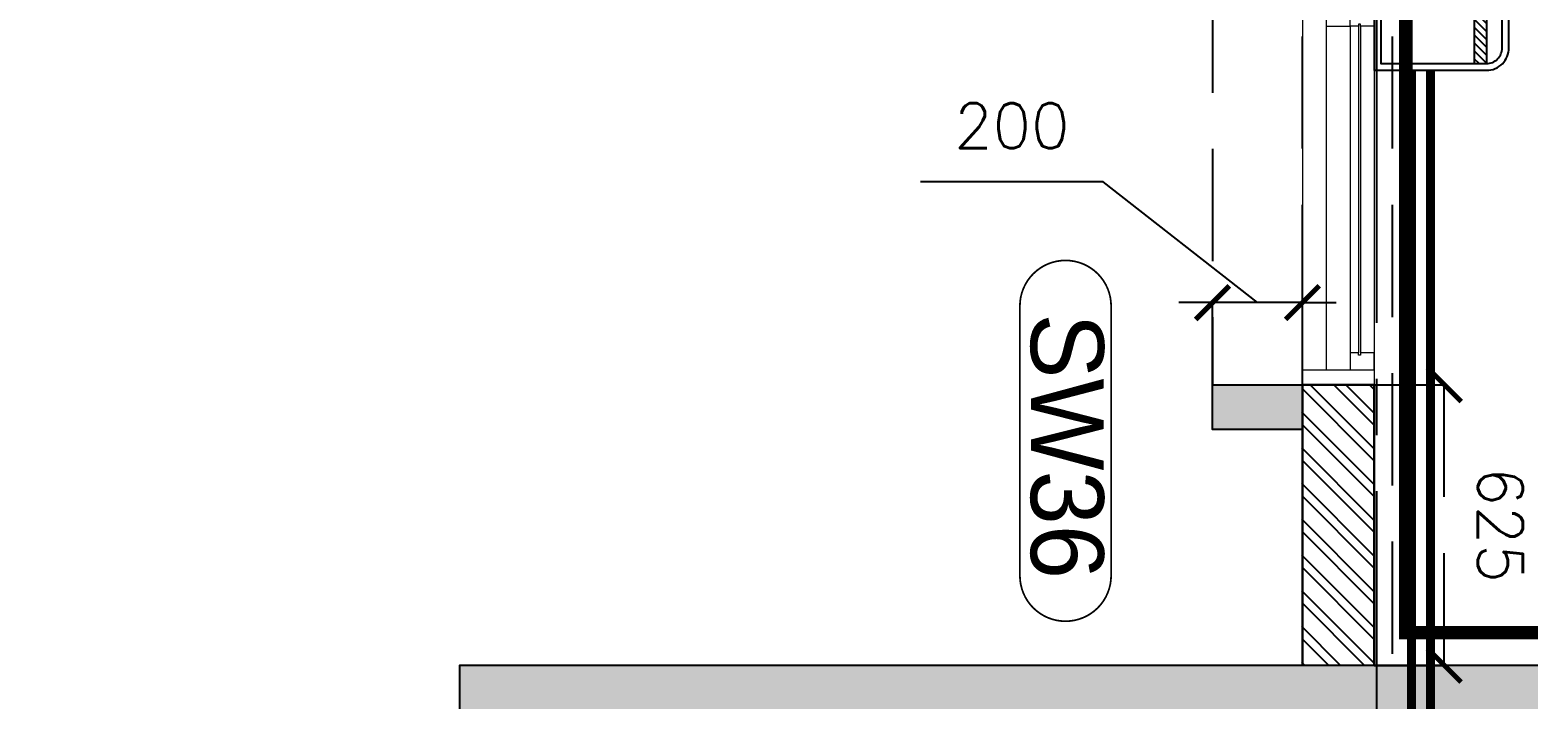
# Model space of a CAD drawing. Header units: millimetres. Extents: x -414464 to 1686, y -90036 to 108605.
# Drawn here: x -113759 to -110422, y -53730 to -52241 of the extents above; entities that cross this region are included whole.
import ezdxf

# ---------------------------------------------------------------- set-up
doc = ezdxf.new("R2010")
doc.units = ezdxf.units.MM
doc.header["$LTSCALE"] = 1000
doc.header["$MEASUREMENT"] = 0
for name, pattern in [('$1$AUDIT_D_120904163729-0', [0]), ('$36$HIDDEN', [0.375, 0.25, -0.125]), ('3BHK-A$1$AUDIT_D_120904163729-0', [0]), ('3BHK-A$1$DASHED', [0.75, 0.5, -0.25]), ('3BHK-A$1$PHANTOM2', [1.25, 0.625, -0.125, 0.125, -0.125, 0.125, -0.125]), ('AUDIT_D_120904163729-0', [0]), ('T8(T9 IS SIMILAR) - DIMENSION & TEXTING$1$( Hidden )', [0.375, 0.25, -0.125]), ('T8(T9 IS SIMILAR) - DIMENSION & TEXTING$1$AUDIT_D_120904163729-0', [0]), ('T8(T9 IS SIMILAR) - DIMENSION & TEXTING$1$HIDDEN', [0.375, 0.25, -0.125]), ('T8(T9 IS SIMILAR) - TYPICAL FLOOR ELEVATION$1$AUDIT_D_120904163729-0', [0]), ('T8(T9 IS SIMILAR) - TYPICAL FLOOR ELEVATION$1$HIDDEN', [0.375, 0.25, -0.125]), ('T8(T9 IS SIMILAR)$1$$0$HIDDEN', [0.375, 0.25, -0.125]), ('T8_REFUGE COLUMNS$1$CENTER2', [1.125, 0.75, -0.125, 0.125, -0.125])]:
    doc.linetypes.add(name, pattern=pattern)
doc.layers.get('0').update_dxf_attribs({"linetype": 'AUDIT_D_120904163729-0'})
for name, color, linetype in [('$0$A-HATCH -160', 251, '$1$AUDIT_D_120904163729-0'), ('$21$A-DIMENSIONS', 2, '$36$HIDDEN'), ('3BHK-A$1$A-HATCH -160', 251, '3BHK-A$1$AUDIT_D_120904163729-0'), ('3BHK-A$1$A-INDOOR UNIT', 30, 'Continuous'), ('a-rcc', 3, 'Continuous'), ('T8(T9 IS SIMILAR) - DIMENSION & TEXTING$1$A-DIMENSIONS', 2, 'T8(T9 IS SIMILAR) - DIMENSION & TEXTING$1$HIDDEN'), ('T8(T9 IS SIMILAR) - DIMENSION & TEXTING$1$A-FIRE FIGHTING', 7, 'T8(T9 IS SIMILAR) - DIMENSION & TEXTING$1$AUDIT_D_120904163729-0'), ('T8(T9 IS SIMILAR) - TYPICAL FLOOR ELEVATION$1$A-DIM', 1, 'T8(T9 IS SIMILAR) - TYPICAL FLOOR ELEVATION$1$AUDIT_D_120904163729-0'), ('T8(T9 IS SIMILAR) - TYPICAL FLOOR ELEVATION$1$A-WALL HATCH', 252, 'T8(T9 IS SIMILAR) - TYPICAL FLOOR ELEVATION$1$AUDIT_D_120904163729-0'), ('T8(T9 IS SIMILAR) - TYPICAL FLOOR ELEVATION$1$A-WALL-FEATURES', 6, 'T8(T9 IS SIMILAR) - TYPICAL FLOOR ELEVATION$1$AUDIT_D_120904163729-0'), ('T8(T9 IS SIMILAR)$1$$6$a-beam 2', 50, 'Continuous'), ('T8(T9 IS SIMILAR)$1$S-BEAM', 20, 'T8(T9 IS SIMILAR)$1$$0$HIDDEN'), ('T8_REFUGE COLUMNS$1$A-CENTERLINE', 193, 'T8_REFUGE COLUMNS$1$CENTER2'), ('T8_REFUGE COLUMNS$1$A-RCC COLS', 3, 'Continuous'), ('T8_TYPICAL COLUMNS$1$A-RCC COLS', 3, 'Continuous')]:
    doc.layers.add(name, color=color, linetype=linetype)
for name, color, linetype, lineweight in [('3BHK-A$1$A-AC DRAIN PIPE', 94, 'Continuous', 18), ('3BHK-A$1$A-AC PIPE', 151, 'Continuous', 20), ('3BHK-A$1$A-WALL- 160', 6, 'Continuous', 30), ('3BHK-A$1$Window', 4, 'Continuous', 20), ('T8(T9 IS SIMILAR) - DIMENSION & TEXTING$1$U-IPD-WS-FIRE', 1, 'Continuous', 40), ('T8(T9 IS SIMILAR)$1$D&W', 8, 'Continuous', 25), ('T8_REFUGE COLUMNS$1$A-COLUMN NO size reduce', 81, 'Continuous', 25)]:
    doc.layers.add(name, color=color, linetype=linetype, lineweight=lineweight)
doc.layers.add('T8_REFUGE COLUMNS$1$COL-HATCH', color=7, linetype='Continuous', lineweight=25, true_color=0xa3a3a3)
doc.styles.add('T8(T9 IS SIMILAR) - DIMENSION & TEXTING$1$Romans 1', font='romans.shx', dxfattribs={"height": 100})
doc.styles.add('T8(T9 IS SIMILAR) - TYPICAL FLOOR ELEVATION$1$Romans 1', font='romans.shx', dxfattribs={"height": 100})
doc.styles.add('T8_REFUGE COLUMNS$1$STANDARD', font='GOTHIC.TTF')
doc.dimstyles.new('T8(T9 IS SIMILAR) - DIMENSION & TEXTING$1$ALPINE S', dxfattribs={"dimscale": 0, "dimtxt": 100, "dimasz": 75, "dimexe": 0, "dimexo": 0, "dimgap": 75, "dimtad": 1, "dimdec": 0, "dimzin": 0, "dimdsep": 46, "dimtxsty": 'T8(T9 IS SIMILAR) - DIMENSION & TEXTING$1$Romans 1', "dimblk": 'T8(T9 IS SIMILAR) - DIMENSION & TEXTING$1$_ArchTick', "dimcen": 0.09, "dimclrd": 256, "dimclre": 256, "dimclrt": 7, "dimadec": 0, "dimazin": 0, "dimtfac": 1, "dimtdec": 0, "dimtofl": 0, "dimtmove": 1, "dimatfit": 0, "dimldrblk": 'T8(T9 IS SIMILAR) - DIMENSION & TEXTING$1$_Open90', "dimfxl": 1, "dimtolj": 1, "dimtzin": 0, "dimarcsym": 0})
doc.dimstyles.new('T8(T9 IS SIMILAR) - TYPICAL FLOOR ELEVATION$1$ALPINE S', dxfattribs={"dimscale": 0, "dimtxt": 100, "dimasz": 75, "dimexe": 0, "dimexo": 0, "dimgap": 75, "dimtad": 1, "dimdec": 0, "dimzin": 0, "dimdsep": 46, "dimtxsty": 'T8(T9 IS SIMILAR) - TYPICAL FLOOR ELEVATION$1$Romans 1', "dimblk": 'T8(T9 IS SIMILAR) - TYPICAL FLOOR ELEVATION$1$_ArchTick', "dimcen": 0.09, "dimclrd": 256, "dimclre": 256, "dimclrt": 7, "dimadec": 0, "dimazin": 0, "dimtfac": 1, "dimtdec": 0, "dimtofl": 0, "dimtmove": 1, "dimatfit": 0, "dimldrblk": 'T8(T9 IS SIMILAR) - TYPICAL FLOOR ELEVATION$1$_Open90', "dimfxl": 1, "dimtolj": 1, "dimtzin": 0, "dimarcsym": 0})

# ---------------------------------------------------------------- blocks, each defined once
blk = doc.blocks.new('T8_REFUGE COLUMNS')
at = {"layer": 'T8_REFUGE COLUMNS$1$COL-HATCH', "linetype": 'ByBlock'}
h = blk.add_hatch(color=256, dxfattribs=at)
h.dxf.hatch_style = 1
h.paths.add_polyline_path([(1194182.1, -5719609.9), (1193882.1, -5719609.9), (1193882.1, -5717174.9), (1194182.1, -5717174.9)])
at = {"layer": 'T8_REFUGE COLUMNS$1$A-CENTERLINE'}
blk.add_line((1223494.9, -5717567.4), (1182495.9, -5717567.4), dxfattribs=at)
at = {"layer": 'T8_REFUGE COLUMNS$1$A-COLUMN NO size reduce', "linetype": 'ByBlock', "const_width": 3.9}
blk.add_lwpolyline([(1193082.6, -5718362.6, -1), (1193082.6, -5718159.4), (1193682.8, -5718159.4, -1), (1193682.8, -5718362.6)], format="xyb", close=True, dxfattribs=at)
at = {"layer": 'T8_REFUGE COLUMNS$1$A-RCC COLS', "linetype": 'ByBlock'}
blk.add_lwpolyline([(1194182.1, -5719609.9), (1193882.1, -5719609.9), (1193882.1, -5717174.9), (1194182.1, -5717174.9)], close=True, dxfattribs=at)
at = {"layer": 'T8_REFUGE COLUMNS$1$A-COLUMN NO size reduce', "linetype": 'ByBlock', "insert": (1193098.8, -5718175.7), "char_height": 162.5, "attachment_point": 1, "style": 'T8_REFUGE COLUMNS$1$STANDARD'}
blk.add_mtext_dynamic_manual_height_columns('SW36', width=444.685, gutter_width=500, heights=[0], dxfattribs=at)
blk = doc.blocks.new('T8_TYPICAL COLUMNS')
at = {"layer": 'T8_TYPICAL COLUMNS$1$A-RCC COLS', "linetype": 'ByBlock'}
blk.add_blockref('T8_REFUGE COLUMNS', (0, 0), dxfattribs=at)
blk = doc.blocks.new('3BHK-A$1$2400')
at = {"layer": '3BHK-A$1$Window', "color": 1, "lineweight": 13}
for p, q in [((1151176.5, -5692111.9), (1148842.5, -5692111.9)), ((1149607.5, -5692111.9), (1148880, -5692111.9)), ((1149607.5, -5692165.3), (1148880, -5692165.3)), ((1150373.7, -5692165.3), (1149645, -5692165.3)), ((1150411.2, -5692165.3), (1151176.5, -5692165.3)), ((1149607.5, -5692218.6), (1148842.5, -5692218.6)), ((1150373.7, -5692218.6), (1149645, -5692218.6)), ((1151139, -5692218.6), (1150411.2, -5692218.6)), ((1150373.7, -5692271.9), (1148842.5, -5692271.9)), ((1151139, -5692271.9), (1150411.2, -5692271.9))]:
    blk.add_line(p, q, dxfattribs=at)
at = {"layer": '3BHK-A$1$Window', "color": 5, "lineweight": 13}
for p, q in [((1149607.5, -5692142.2), (1148880, -5692142.2)), ((1149607.5, -5692146.7), (1148880, -5692146.7)), ((1150373.7, -5692183.8), (1149645, -5692183.8)), ((1150373.7, -5692200), (1149645, -5692200)), ((1151139, -5692237.2), (1150411.2, -5692237.2)), ((1151139, -5692253.3), (1150411.2, -5692253.3))]:
    blk.add_line(p, q, dxfattribs=at)
at = {"layer": '3BHK-A$1$Window', "color": 4, "lineweight": 13}
for points in [[(1148842.5, -5692111.9), (1148809.5, -5692111.9), (1148809.5, -5692271.9), (1148842.5, -5692271.9)], [(1148880, -5692146.7), (1148880, -5692165.3), (1148842.5, -5692165.3), (1148842.5, -5692111.9), (1148880, -5692111.9), (1148880, -5692142.2), (1148875.5, -5692142.2), (1148875.5, -5692146.7)], [(1149607.5, -5692146.7), (1149607.5, -5692165.3), (1149645, -5692165.3), (1149645, -5692111.9), (1149607.5, -5692111.9), (1149607.5, -5692142.2), (1149612, -5692142.2), (1149612, -5692146.7)], [(1151209.5, -5692111.9), (1151176.5, -5692111.9), (1151176.5, -5692271.9), (1151209.5, -5692271.9)], [(1149645, -5692200), (1149645, -5692218.6), (1149607.5, -5692218.6), (1149607.5, -5692165.3), (1149645, -5692165.3), (1149645, -5692183.8), (1149640.5, -5692183.8), (1149640.5, -5692200)], [(1150373.7, -5692200), (1150373.7, -5692218.6), (1150411.2, -5692218.6), (1150411.2, -5692165.3), (1150373.7, -5692165.3), (1150373.7, -5692183.8), (1150378.2, -5692183.8), (1150378.2, -5692200)], [(1150411.2, -5692253.3), (1150411.2, -5692271.9), (1150373.7, -5692271.9), (1150373.7, -5692218.6), (1150411.2, -5692218.6), (1150411.2, -5692237.2), (1150406.7, -5692237.2), (1150406.7, -5692253.3)], [(1151139, -5692253.3), (1151139, -5692271.9), (1151176.5, -5692271.9), (1151176.5, -5692218.6), (1151139, -5692218.6), (1151139, -5692237.2), (1151143.5, -5692237.2), (1151143.5, -5692253.3)]]:
    blk.add_lwpolyline(points, close=True, dxfattribs=at)
blk = doc.blocks.new('3BHK-A$1$1.5tr')
at = {"layer": '3BHK-A$1$A-INDOOR UNIT'}
h = blk.add_hatch(dxfattribs=at)
h.set_pattern_fill('ANSI31', color=3, scale=100, style=0)
h.paths.add_polyline_path([(222.8, 485), (251, 485), (251, -485), (222.8, -485)])
for points in [[(300, 450), (300, -450, -0.414214), (250, -500), (0, -500), (0, 500), (250, 500, -0.414214)], [(285, 450), (285, -450, -0.414214), (250, -485), (15, -485), (15, 485), (250, 485, -0.414214)]]:
    blk.add_lwpolyline(points, format="xyb", close=True, dxfattribs=at)
at = {"layer": '3BHK-A$1$A-INDOOR UNIT', "color": 3}
blk.add_lwpolyline([(222.8, 485), (251, 485), (251, -485), (222.8, -485)], close=True, dxfattribs=at)
at = {"layer": '3BHK-A$1$A-INDOOR UNIT', "color": 0, "ltscale": 300}
for points in [[(350.5, 273.3), (379.7, 273.3), (379.7, 214.8), (428.5, 312.3), (379.7, 409.8), (379.7, 351.3), (350.5, 351.3)], [(350.5, -39), (429.7, -39), (429.7, -97.5), (478.5, 0), (429.7, 97.5), (429.7, 39), (350.5, 39)], [(350.5, -358.3), (379.7, -358.3), (379.7, -416.8), (428.5, -319.3), (379.7, -221.8), (379.7, -280.3), (350.5, -280.3)]]:
    blk.add_lwpolyline(points, close=True, dxfattribs=at)
blk = doc.blocks.new('3BHK-A')
at = {"layer": '3BHK-A$1$A-HATCH -160', "linetype": 'ByBlock'}
h = blk.add_hatch(dxfattribs=at)
h.set_pattern_fill('ANSI32', color=256, scale=150)
h.set_pattern_definition([(45, (-0.65, 1285.594), (-39.77475644, 39.77475644), []), (45, (25.864, 1285.594), (-39.77475644, 39.77475644), [])])
h.paths.add_polyline_path([(1193257.7, -5717734.7), (1193882.6, -5717734.7), (1193882.6, -5717574.7), (1193257.7, -5717574.7)])
at = {"layer": '3BHK-A$1$A-AC DRAIN PIPE', "linetype": '3BHK-A$1$PHANTOM2', "ltscale": 0.1, "const_width": 20, "elevation": 0.1}
blk.add_lwpolyline([(1194669.9, -5719801.3), (1194669.9, -5719327.4), (1194326, -5719327.4), (1194326, -5717448.4), (1192557.7, -5717448.4)], dxfattribs=at)
at = {"layer": '3BHK-A$1$A-AC PIPE', "linetype": '3BHK-A$1$DASHED', "ltscale": 0.1, "const_width": 20, "elevation": 0.1}
blk.add_lwpolyline([(1192557.7, -5717490.6), (1194287.3, -5717490.6), (1194287.3, -5719378.7), (1196372.9, -5719378.7), (1196372.9, -5719589)], dxfattribs=at)
at = {"layer": '3BHK-A$1$A-WALL- 160', "linetype": 'ByBlock'}
for p, q in [((1193257.7, -5717573.4, 0), (1193257.7, -5717733.4, 0)), ((1193882.6, -5717573.4, 0), (1193257.7, -5717573.4, 0)), ((1193882.6, -5717733.4, 0), (1193257.7, -5717733.4, 0))]:
    blk.add_line(p, q, dxfattribs=at)
at = {"layer": '3BHK-A$1$A-INDOOR UNIT', "xscale": -1, "rotation": 270}
blk.add_blockref('3BHK-A$1$1.5tr', (1192057.7, -5717573.4, 0.1), dxfattribs=at)
at = {"layer": '3BHK-A$1$A-WALL- 160', "linetype": 'ByBlock', "xscale": -1}
blk.add_blockref('3BHK-A$1$2400', (2342067.1, -25461.5, 0), dxfattribs=at)
blk = doc.blocks.new('T8(T9 IS SIMILAR) - TYPICAL FLOOR ELEVATION$1$_ArchTick')
at = {"color": 0, "linetype": 'ByBlock', "const_width": 0.15}
blk.add_lwpolyline([(-0.5, -0.5), (0.5, 0.5)], dxfattribs=at)
blk = doc.blocks.new('*D4544')
at = {"layer": 'T8(T9 IS SIMILAR) - TYPICAL FLOOR ELEVATION$1$A-DIM', "lineweight": -2, "transparency": 16777216}
for p, q in [((1193075, -5717733.5), (1193075, -5717658.5)), ((1193075, -5717733.5), (1193075, -5717933.5)), ((1193075, -5717833.5), (1192806, -5718176.9)), ((1193075, -5717933.5), (1193075, -5718008.5)), ((1192806, -5718176.9), (1192806, -5718584))]:
    blk.add_line(p, q, dxfattribs=at)
at = {"layer": 'T8(T9 IS SIMILAR) - TYPICAL FLOOR ELEVATION$1$A-DIM', "linetype": 'T8(T9 IS SIMILAR) - TYPICAL FLOOR ELEVATION$1$HIDDEN', "lineweight": -2, "transparency": 16777216}
for p, q in [((1193257.7, -5717733.5), (1193075, -5717733.5)), ((1193257.7, -5717933.5), (1193075, -5717933.5))]:
    blk.add_line(p, q, dxfattribs=at)
at = {"layer": 'T8(T9 IS SIMILAR) - TYPICAL FLOOR ELEVATION$1$A-DIM', "linetype": 'ByBlock', "lineweight": -2, "transparency": 16777216, "xscale": 75, "yscale": 75, "zscale": 75}
for p, rotation in [((1193075, -5717733.5), 270), ((1193075, -5717933.5), 90)]:
    blk.add_blockref('T8(T9 IS SIMILAR) - TYPICAL FLOOR ELEVATION$1$_ArchTick', p, dxfattribs=dict(at, rotation=rotation))
at = {"layer": 'T8(T9 IS SIMILAR) - TYPICAL FLOOR ELEVATION$1$A-DIM', "color": 7, "linetype": 'ByBlock', "transparency": 16777216, "insert": (1192681, -5718380.5), "char_height": 100, "attachment_point": 5, "rotation": 90, "style": 'T8(T9 IS SIMILAR) - TYPICAL FLOOR ELEVATION$1$Romans 1'}
blk.add_mtext('\\A1;200', dxfattribs=at)
blk = doc.blocks.new('T8(T9 IS SIMILAR) - TYPICAL FLOOR ELEVATION$1$_Open90')
at = {"color": 0, "linetype": 'ByBlock', "lineweight": -2}
for p, q in [((-0.5, 0.5), (0, 0)), ((0, 0), (-1, 0)), ((0, 0), (-0.5, -0.5))]:
    blk.add_line(p, q, dxfattribs=at)
blk = doc.blocks.new('T8(T9 IS SIMILAR) - DIMENSION & TEXTING$1$_ArchTick')
at = {"color": 0, "linetype": 'ByBlock', "const_width": 0.15}
blk.add_lwpolyline([(-0.5, -0.5), (0.5, 0.5)], dxfattribs=at)
blk = doc.blocks.new('*D1413')
at = {"layer": 'T8(T9 IS SIMILAR) - DIMENSION & TEXTING$1$A-DIMENSIONS', "linetype": 'T8(T9 IS SIMILAR) - DIMENSION & TEXTING$1$HIDDEN', "lineweight": -2, "transparency": 16777216}
for p, q in [((1193257.7, -5717573.6), (1193257.7, -5717417.3)), ((1193882.6, -5717573.6), (1193882.6, -5717417.3))]:
    blk.add_line(p, q, dxfattribs=at)
at = {"layer": 'T8(T9 IS SIMILAR) - DIMENSION & TEXTING$1$A-DIMENSIONS', "lineweight": -2, "transparency": 16777216}
blk.add_line((1193882.6, -5717417.3), (1193257.7, -5717417.3), dxfattribs=at)
at = {"layer": 'T8(T9 IS SIMILAR) - DIMENSION & TEXTING$1$A-DIMENSIONS', "linetype": 'ByBlock', "lineweight": -2, "transparency": 16777216, "xscale": 75, "yscale": 75, "zscale": 75, "rotation": 180}
blk.add_blockref('T8(T9 IS SIMILAR) - DIMENSION & TEXTING$1$_ArchTick', (1193257.7, -5717417.3), dxfattribs=at)
at = {"layer": 'T8(T9 IS SIMILAR) - DIMENSION & TEXTING$1$A-DIMENSIONS', "linetype": 'ByBlock', "lineweight": -2, "transparency": 16777216, "xscale": 75, "yscale": 75, "zscale": 75}
blk.add_blockref('T8(T9 IS SIMILAR) - DIMENSION & TEXTING$1$_ArchTick', (1193882.6, -5717417.3), dxfattribs=at)
at = {"layer": 'T8(T9 IS SIMILAR) - DIMENSION & TEXTING$1$A-DIMENSIONS', "color": 7, "linetype": 'ByBlock', "transparency": 16777216, "insert": (1193570.2, -5717292.3), "char_height": 100, "attachment_point": 5, "style": 'T8(T9 IS SIMILAR) - DIMENSION & TEXTING$1$Romans 1'}
blk.add_mtext('\\A1;625', dxfattribs=at)
blk = doc.blocks.new('T8(T9 IS SIMILAR) - DIMENSION & TEXTING$1$_Open90')
at = {"color": 0, "linetype": 'ByBlock', "lineweight": -2}
for p, q in [((-0.5, 0.5), (0, 0)), ((0, 0), (-1, 0)), ((0, 0), (-0.5, -0.5))]:
    blk.add_line(p, q, dxfattribs=at)
blk = doc.blocks.new('T8(T9 IS SIMILAR) - DIMENSION & TEXTING$1$A$C7A147FD6')
at = {"layer": 'T8(T9 IS SIMILAR) - DIMENSION & TEXTING$1$U-IPD-WS-FIRE', "linetype": 'T8(T9 IS SIMILAR) - DIMENSION & TEXTING$1$( Hidden )', "ltscale": 2, "const_width": 30, "elevation": -1.3}
blk.add_lwpolyline([(-17826.3, 3709.8), (-17560.7, 3709.8), (-17560.7, -2129), (-13642.6, -2129), (-13642.6, -1588.7), (-13642.6, -1364.4), (-13166.5, -1364.4), (-13166.5, -281.8), (-12020.3, -281.8), (-12020.3, 1112.5), (-6794.4, 1112.5)], dxfattribs=at)
blk = doc.blocks.new('T8(T9 IS SIMILAR) - TYPICAL FLOOR ELEVATION')
at = {"layer": 'T8(T9 IS SIMILAR) - TYPICAL FLOOR ELEVATION$1$A-WALL HATCH', "linetype": 'ByBlock'}
h = blk.add_hatch(dxfattribs=at)
h.set_pattern_fill('ZIGZAG', color=256, scale=250)
h.set_pattern_definition([(0, (0, 0), (31.25, 31.25), [31.25, -31.25]), (90, (31.25, 0), (-31.25, 31.25), [31.25, -31.25])])
h.paths.add_polyline_path([(1186332.7, -5719983.5), (1186332.7, -5719683.5), (1186432.7, -5719683.5), (1186432.7, -5719883.5), (1186982.7, -5719883.5), (1186982.7, -5719523.5), (1187082.7, -5719523.5), (1187082.7, -5719983.5)])
h.paths.add_polyline_path([(1190232.7, -5719983.5), (1190232.7, -5719683.5), (1190132.7, -5719683.5), (1190132.7, -5719883.5), (1189582.7, -5719883.5), (1189582.7, -5719523.5), (1189482.7, -5719523.5), (1189482.7, -5719983.5)])
h.paths.add_polyline_path([(1190857.7, -5717933.5), (1190857.7, -5717733.5), (1190757.7, -5717733.5), (1190757.7, -5717933.5)])
h.paths.add_polyline_path([(1193357.7, -5717733.5), (1193357.7, -5717933.5), (1193257.7, -5717933.5), (1193257.7, -5717733.5)])
h.paths.add_polyline_path([(1196632.8, -5709938.8), (1196632.8, -5709738.8), (1196532.8, -5709738.8), (1196532.8, -5709938.8)])
h.paths.add_polyline_path([(1194132, -5709738.8), (1194132, -5709938.8), (1194032, -5709938.8), (1194032, -5709738.8)])
h.paths.add_polyline_path([(1195742.7, -5701889.7), (1196212.8, -5701889.7), (1196212.8, -5702349.7), (1196112.8, -5702349.7), (1196112.8, -5701989.7), (1195742.7, -5701989.7)])
h.paths.add_polyline_path([(1198312.8, -5702349.7), (1198312.8, -5701889.7), (1199132.6, -5701889.7), (1199132.6, -5701989.7), (1198412.8, -5701989.7), (1198412.8, -5702349.7)])
h.paths.add_polyline_path([(1199662.5, -5701090.3), (1199662.5, -5700890.3), (1199762.5, -5700890.3), (1199762.5, -5701090.3)])
h.paths.add_polyline_path([(1201862.6, -5700890.3), (1201862.6, -5701090.3), (1201962.6, -5701090.3), (1201962.6, -5700890.3)])
h.paths.add_polyline_path([(1210681.9, -5700890.3), (1210681.9, -5701090.3), (1210581.9, -5701090.3), (1210581.9, -5700890.3)])
h.paths.add_polyline_path([(1212882, -5701090.3), (1212882, -5700890.3), (1212782, -5700890.3), (1212782, -5701090.3)])
h.paths.add_polyline_path([(1214231.8, -5702349.7), (1214231.8, -5701889.7), (1213412.3, -5701889.7), (1213412.3, -5701989.7), (1214131.8, -5701989.7), (1214131.8, -5702349.7)])
h.paths.add_polyline_path([(1216801.9, -5701889.7), (1216331.8, -5701889.7), (1216331.8, -5702349.7), (1216431.8, -5702349.7), (1216431.8, -5701989.7), (1216801.9, -5701989.7)])
h.paths.add_polyline_path([(1215911.7, -5709938.8), (1215911.7, -5709738.8), (1216011.7, -5709738.8), (1216011.7, -5709938.8)])
h.paths.add_polyline_path([(1218412.5, -5709738.8), (1218412.5, -5709938.8), (1218512.5, -5709938.8), (1218512.5, -5709738.8)])
h.paths.add_polyline_path([(1221686.9, -5717933.5), (1221686.9, -5717733.5), (1221786.9, -5717733.5), (1221786.9, -5717933.5)])
h.paths.add_polyline_path([(1219186.9, -5717733.5), (1219186.9, -5717933.5), (1219286.9, -5717933.5), (1219286.9, -5717733.5)])
h.paths.add_polyline_path([(1222311.8, -5719983.5), (1222311.8, -5719683.5), (1222411.8, -5719683.5), (1222411.8, -5719883.5), (1222961.8, -5719883.5), (1222961.8, -5719523.5), (1223061.8, -5719523.5), (1223061.8, -5719983.5)])
h.paths.add_polyline_path([(1226211.8, -5719983.5), (1226211.8, -5719683.5), (1226111.8, -5719683.5), (1226111.8, -5719883.5), (1225561.8, -5719883.5), (1225561.8, -5719523.5), (1225461.8, -5719523.5), (1225461.8, -5719983.5)])
h.paths.add_polyline_path([(1217001.9, -5727584.6), (1216901.9, -5727584.6), (1216901.9, -5727784.6), (1216356.8, -5727784.6), (1216356.8, -5727424.6), (1216256.8, -5727424.6), (1216256.8, -5727884.6), (1217001.9, -5727884.6)])
h.paths.add_polyline_path([(1214156.8, -5727424.6), (1214056.8, -5727424.6), (1214056.8, -5727784.6), (1213412.3, -5727784.6), (1213412.3, -5727884.6), (1214156.8, -5727884.6)])
h.paths.add_polyline_path([(1210681.9, -5728884), (1210681.9, -5728684), (1210581.9, -5728684), (1210581.9, -5728884)])
h.paths.add_polyline_path([(1212882, -5728684), (1212882, -5728884), (1212782, -5728884), (1212782, -5728684)])
h.paths.add_polyline_path([(1201862.6, -5728884), (1201862.6, -5728684), (1201962.6, -5728684), (1201962.6, -5728884)])
h.paths.add_polyline_path([(1199662.5, -5728684), (1199662.5, -5728884), (1199762.5, -5728884), (1199762.5, -5728684)])
h.paths.add_polyline_path([(1198387.7, -5727424.6), (1198487.7, -5727424.6), (1198487.7, -5727784.6), (1199132.3, -5727784.6), (1199132.3, -5727884.6), (1198387.7, -5727884.6)])
h.paths.add_polyline_path([(1195542.6, -5727584.6), (1195642.6, -5727584.6), (1195642.6, -5727784.6), (1196187.7, -5727784.6), (1196187.7, -5727424.6), (1196287.7, -5727424.6), (1196287.7, -5727884.6), (1195542.6, -5727884.6)])
at = {"layer": 'T8(T9 IS SIMILAR) - TYPICAL FLOOR ELEVATION$1$A-WALL-FEATURES', "color": 8, "linetype": 'T8(T9 IS SIMILAR) - TYPICAL FLOOR ELEVATION$1$HIDDEN'}
blk.add_line((1190857.7, -5717933.5, 0), (1193257.7, -5717933.5, 0), dxfattribs=at)
at = {"layer": 'T8(T9 IS SIMILAR) - TYPICAL FLOOR ELEVATION$1$A-WALL-FEATURES', "linetype": 'ByBlock', "elevation": 0}
blk.add_lwpolyline([(1193357.7, -5717733.5), (1193357.7, -5717933.5), (1193257.7, -5717933.5), (1193257.7, -5717733.5)], close=True, dxfattribs=at)
at = {"layer": 'T8(T9 IS SIMILAR) - TYPICAL FLOOR ELEVATION$1$A-DIM', "linetype": 'ByBlock'}
dim = blk.add_linear_dim(base=(1193075, -5717933.5), p1=(1193257.7, -5717733.5, 0), p2=(1193257.7, -5717933.5, 0), angle=90, dimstyle='T8(T9 IS SIMILAR) - TYPICAL FLOOR ELEVATION$1$ALPINE S', override={"dimscale": 1, "dimfxl": 5, "dimarcsym": 1}, dxfattribs=at)
dim.commit()
dim.dimension.update_dxf_attribs({"geometry": '*D4544', "text_midpoint": (1192806, -5718251.9), "dimtype": 128})
blk = doc.blocks.new('T8(T9 IS SIMILAR) - DIMENSION & TEXTING')
at = {"layer": 'T8(T9 IS SIMILAR) - DIMENSION & TEXTING$1$A-FIRE FIGHTING', "linetype": 'ByBlock'}
blk.add_blockref('T8(T9 IS SIMILAR) - DIMENSION & TEXTING$1$A$C7A147FD6', (1207452.3, -5715374), dxfattribs=at)
at = {"layer": 'T8(T9 IS SIMILAR) - DIMENSION & TEXTING$1$A-DIMENSIONS', "linetype": 'ByBlock'}
dim = blk.add_linear_dim(base=(1193257.7, -5717417.3, 0.5), p1=(1193882.6, -5717573.6, 0.5), p2=(1193257.7, -5717573.6, 0.5), angle=180, dimstyle='T8(T9 IS SIMILAR) - DIMENSION & TEXTING$1$ALPINE S', override={"dimscale": 1, "dimfxl": 5, "dimarcsym": 1}, dxfattribs=at)
dim.commit()
dim.dimension.update_dxf_attribs({"geometry": '*D1413', "text_midpoint": (1193570.2, -5717292.3, 0.5)})
blk = doc.blocks.new('T8(T9 IS SIMILAR)')
at = {"layer": 'T8(T9 IS SIMILAR)$1$D&W', "linetype": 'ByBlock'}
blk.add_blockref('3BHK-A', (0, 0), dxfattribs=at)
blk.add_blockref('T8(T9 IS SIMILAR) - TYPICAL FLOOR ELEVATION', (0, 0), dxfattribs=at)
blk.add_blockref('T8_TYPICAL COLUMNS', (0, 0), dxfattribs=at)
at = {"layer": 'T8(T9 IS SIMILAR)$1$$6$a-beam 2', "linetype": 'ByBlock'}
blk.add_blockref('T8(T9 IS SIMILAR) - DIMENSION & TEXTING', (0, 0), dxfattribs=at)
at = {"layer": 'T8(T9 IS SIMILAR)$1$S-BEAM'}
for p, q in [((1190232.1, -5717533.8, -0.2), (1193881.9, -5717533.8, -0.1)), ((1190232.1, -5717733.8, -0.2), (1193881.9, -5717733.8, -0.1))]:
    blk.add_line(p, q, dxfattribs=at)
blk = doc.blocks.new('A$C48506478')
at = {"layer": '$21$A-DIMENSIONS', "linetype": 'ByBlock'}
blk.add_blockref('T8(T9 IS SIMILAR)', (-1195542.6, 5727884.6), dxfattribs=at)
at = {"layer": '$0$A-HATCH -160', "linetype": 'ByBlock'}
blk.add_blockref('T8(T9 IS SIMILAR) - DIMENSION & TEXTING', (-1195542.6, 5727884.6), dxfattribs=at)

msp = doc.modelspace()

# ---------------------------------------------------------------- block references
at = {"layer": 'a-rcc', "linetype": 'ByBlock', "rotation": 270}
msp.add_blockref('A$C48506478', (-121076, -55315.3, 0), dxfattribs=at)

doc.saveas('drawing.dxf')
